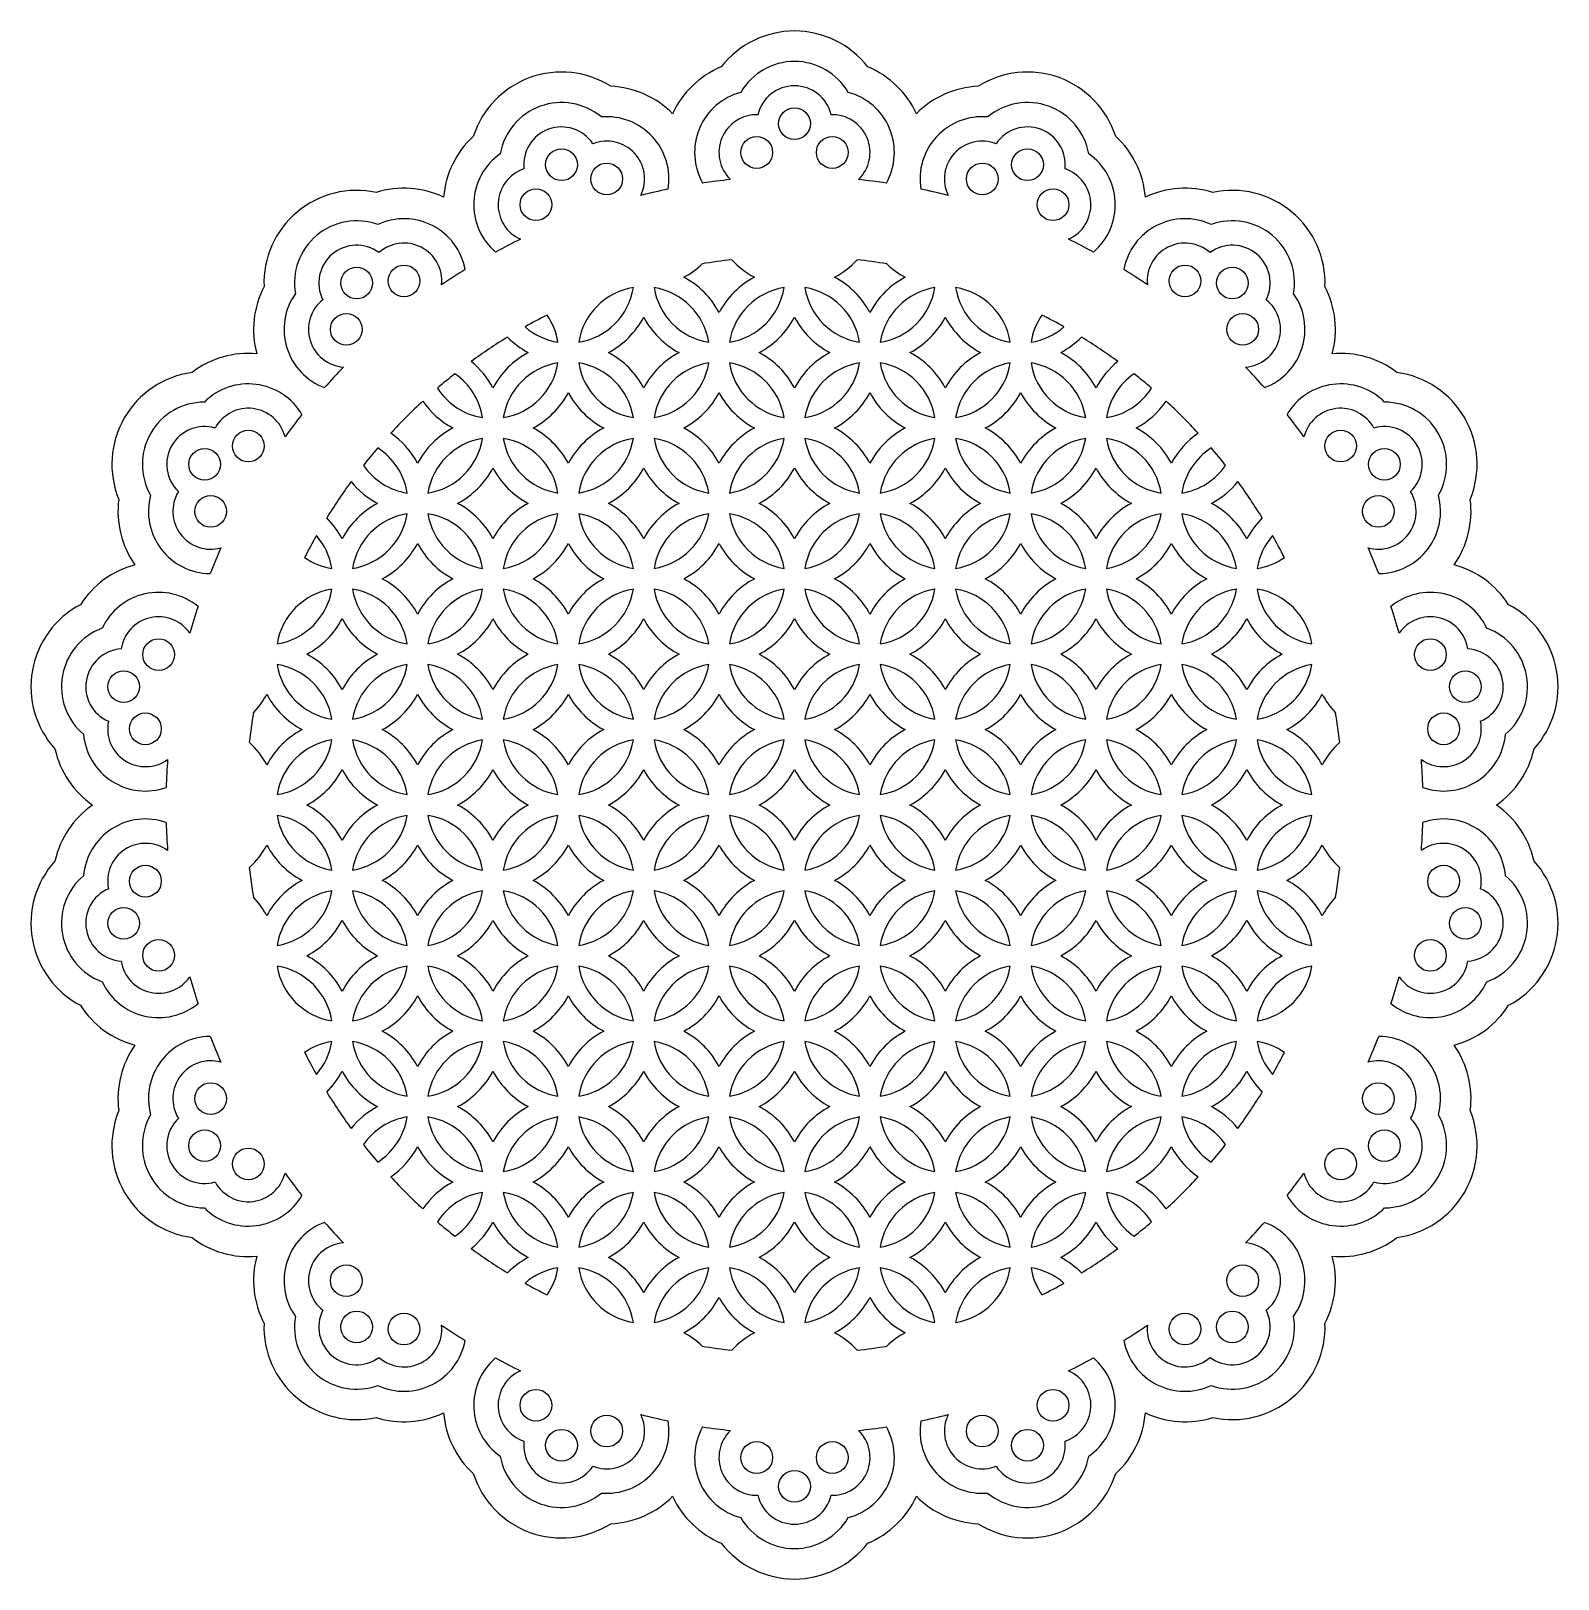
# Model space of a CAD drawing. Extents: x -982 to -411, y -383 to -136.
# Drawn here: x -686.6 to -561.3, y -264.8 to -137.8 of the extents above; entities that cross this region are included whole.
import ezdxf

# ---------------------------------------------------------------- set-up
doc = ezdxf.new("R2010")
doc.units = 0
doc.layers.get('0').update_dxf_attribs({"linetype": 'CONTINUOUS'})

msp = doc.modelspace()

# ---------------------------------------------------------------- linework, layer by layer
for centre in [(-623.957525, -145.448116), (-627.049267, -147.810746), (-620.865783, -147.810746), (-643.062292, -148.816802), (-604.852758, -148.816802), (-639.348938, -149.97951), (-608.566112, -149.97951), (-645.159512, -152.094386), (-602.755538, -152.094386), (-659.862742, -158.516546), (-655.975661, -158.339093), (-591.939389, -158.339093), (-588.052308, -158.516546), (-660.712484, -162.313759), (-587.202566, -162.313759), (-668.740525, -171.881205), (-579.174526, -171.881205), (-672.332493, -173.377417), (-575.582557, -173.377417), (-671.832266, -177.236259), (-576.082784, -177.236259), (-676.103897, -188.972469), (-571.811153, -188.972469), (-678.967509, -191.606973), (-568.947541, -191.606973), (-677.177648, -195.062011), (-570.737402, -195.062011), (-677.177648, -207.551425), (-570.737402, -207.551425), (-678.967509, -211.006462), (-568.947541, -211.006462), (-676.103897, -213.640967), (-571.811153, -213.640967), (-671.832266, -225.377177), (-576.082784, -225.377177), (-672.332493, -229.236019), (-575.582557, -229.236019), (-668.740525, -230.732231), (-579.174526, -230.732231), (-660.712484, -240.299676), (-587.202566, -240.299676), (-659.862742, -244.096889), (-655.975661, -244.274343), (-591.939389, -244.274343), (-588.052308, -244.096889), (-645.159512, -250.51905), (-602.755538, -250.51905), (-643.062292, -253.796634), (-639.348938, -252.633926), (-608.566112, -252.633926), (-604.852758, -253.796634), (-627.049267, -254.802689), (-620.865783, -254.802689), (-623.957525, -257.165319)]:
    msp.add_circle(centre, 1.3)
for centre, radius, start, end in [((-623.957525, -145.448116), 7.6, 37.78129, 142.21871), ((-627.049267, -147.810746), 7.6, 112.553565, 155.252512), ((-623.957525, -145.448116), 5.1, 30.188272, 149.811728), ((-620.865783, -147.810746), 7.6, 24.747488, 67.446435), ((-643.062292, -148.816802), 7.6, 57.78129, 162.21871), ((-604.852758, -148.816802), 7.6, 17.78129, 122.21871), ((-639.348938, -149.97951), 7.6, 44.747488, 87.446435), ((-627.049267, -147.810746), 5.1, 104.960547, 209.463822), ((-623.957525, -145.448116), 3.1, 13.740475, 166.259525), ((-620.865783, -147.810746), 5.1, 330.536178, 75.039453), ((-608.566112, -149.97951), 7.6, 92.553565, 135.252512), ((-643.062292, -148.816802), 5.1, 50.188272, 169.811728), ((-604.852758, -148.816802), 5.1, 10.188272, 129.811728), ((-643.062292, -148.816802), 3.1, 33.740475, 186.259525), ((-639.348938, -149.97951), 5.1, 350.536178, 95.039453), ((-627.049267, -147.810746), 3.1, 88.51275, 225.828241), ((-620.865783, -147.810746), 3.1, 314.171759, 91.48725), ((-608.566112, -149.97951), 5.1, 84.960547, 189.463822), ((-604.852758, -148.816802), 3.1, 353.740475, 146.259525), ((-645.159512, -152.094386), 7.6, 132.553565, 175.252512), ((-639.348938, -149.97951), 3.1, 334.171759, 111.48725), ((-608.566112, -149.97951), 3.1, 68.51275, 205.828241), ((-602.755538, -152.094386), 7.6, 4.747488, 47.446435), ((-645.159512, -152.094386), 5.1, 124.960547, 229.463822), ((-602.755538, -152.094386), 5.1, 310.536178, 55.039453), ((-645.159512, -152.094386), 3.1, 108.51275, 245.828241), ((-602.755538, -152.094386), 3.1, 294.171759, 71.48725), ((-659.862742, -158.516546), 7.6, 77.78129, 182.21871), ((-655.975661, -158.339093), 7.6, 64.747488, 107.446435), ((-623.957525, -201.306718), 51.540757, 101.596729, 104.151571), ((-623.957525, -201.306718), 51.540757, 95.848429, 98.403271), ((-623.957525, -201.306718), 51.540757, 81.596729, 84.151571), ((-623.957525, -201.306718), 51.540757, 75.848429, 78.403271), ((-591.939389, -158.339093), 7.6, 72.553565, 115.252512), ((-588.052308, -158.516546), 7.6, 357.78129, 102.21871), ((-659.862742, -158.516546), 5.1, 70.188272, 189.811728), ((-655.975661, -158.339093), 5.1, 10.536178, 115.039453), ((-591.939389, -158.339093), 5.1, 64.960547, 169.463822), ((-588.052308, -158.516546), 5.1, 350.188272, 109.811728), ((-659.862742, -158.516546), 3.1, 53.740475, 206.259525), ((-655.975661, -158.339093), 3.1, 354.171759, 131.48725), ((-623.957525, -201.306718), 51.540757, 115.848429, 118.403271), ((-623.957525, -201.306718), 51.540757, 61.596729, 64.151571), ((-591.939389, -158.339093), 3.1, 48.51275, 185.828241), ((-588.052308, -158.516546), 3.1, 333.740475, 126.259525), ((-636.320973, -151.852926), 7, 297.980975, 313.308284), ((-623.957525, -201.306718), 45, 96.562595, 99.674116), ((-623.957525, -151.852926), 7, 222.717073, 242.019025), ((-623.957525, -151.852926), 7, 297.980975, 317.282927), ((-623.957525, -201.306718), 45, 80.325884, 83.437405), ((-611.594077, -151.852926), 7, 226.691716, 242.019025), ((-623.957525, -201.306718), 51.540757, 121.596729, 124.151571), ((-636.320973, -164.216374), 7, 27.980975, 62.019025), ((-623.957525, -164.216374), 7, 117.980975, 152.019025), ((-623.957525, -164.216374), 7, 27.980975, 62.019025), ((-611.594077, -164.216374), 7, 117.980975, 152.019025), ((-623.957525, -201.306718), 51.540757, 55.848429, 58.403271), ((-660.712484, -162.313759), 7.6, 152.553565, 195.252512), ((-660.712484, -162.313759), 5.1, 144.960547, 249.463822), ((-660.712484, -162.313759), 3.1, 128.51275, 265.828241), ((-636.320973, -164.216374), 5.4, 99.044199, 170.955801), ((-642.502697, -158.03465), 5.4, 279.044199, 350.955801), ((-630.139249, -158.03465), 5.4, 189.044199, 260.955801), ((-636.320973, -164.216374), 5.4, 9.044199, 80.955801), ((-630.139249, -158.03465), 5.4, 279.044199, 350.955801), ((-623.957525, -164.216374), 5.4, 99.044199, 170.955801), ((-623.957525, -164.216374), 5.4, 9.044199, 80.955801), ((-617.775801, -158.03465), 5.4, 189.044199, 260.955801), ((-611.594077, -164.216374), 5.4, 99.044199, 170.955801), ((-617.775801, -158.03465), 5.4, 279.044199, 350.955801), ((-605.412353, -158.03465), 5.4, 189.044199, 260.955801), ((-611.594077, -164.216374), 5.4, 9.044199, 80.955801), ((-587.202566, -162.313759), 3.1, 274.171759, 51.48725), ((-587.202566, -162.313759), 5.1, 290.536178, 35.039453), ((-587.202566, -162.313759), 7.6, 344.747488, 27.446435), ((-623.957525, -201.306718), 45, 116.799103, 119.405672), ((-648.684421, -164.216374), 5.4, 9.044199, 34.728735), ((-599.230629, -164.216374), 5.4, 145.271265, 170.955801), ((-623.957525, -201.306718), 45, 60.594328, 63.200897), ((-642.502697, -158.03465), 5.4, 228.906314, 260.955801), ((-642.502697, -158.03465), 7, 297.980975, 332.019025), ((-630.139249, -158.03465), 7, 207.980975, 242.019025), ((-630.139249, -158.03465), 7, 297.980975, 332.019025), ((-617.775801, -158.03465), 7, 207.980975, 242.019025), ((-617.775801, -158.03465), 7, 297.980975, 332.019025), ((-605.412353, -158.03465), 7, 207.980975, 242.019025), ((-605.412353, -158.03465), 5.4, 279.044199, 311.093686), ((-623.957525, -201.306718), 45, 121.526588, 126.102514), ((-642.502697, -158.03465), 7, 224.589702, 242.019025), ((-605.412353, -158.03465), 7, 297.980975, 315.410298), ((-623.957525, -201.306718), 45, 53.897486, 58.473412), ((-668.740525, -171.881205), 7.6, 84.747488, 127.446435), ((-654.866145, -170.398098), 7, 27.980975, 51.126848), ((-642.502697, -170.398098), 7, 117.980975, 152.019025), ((-642.502697, -170.398098), 7, 27.980975, 62.019025), ((-630.139249, -170.398098), 7, 117.980975, 152.019025), ((-630.139249, -170.398098), 7, 27.980975, 62.019025), ((-617.775801, -170.398098), 7, 117.980975, 152.019025), ((-617.775801, -170.398098), 7, 27.980975, 62.019025), ((-605.412353, -170.398098), 7, 117.980975, 152.019025), ((-605.412353, -170.398098), 7, 27.980975, 62.019025), ((-593.048905, -170.398098), 7, 128.873152, 152.019025), ((-579.174526, -171.881205), 7.6, 52.553565, 95.252512), ((-672.332493, -173.377417), 7.6, 97.78129, 202.21871), ((-623.957525, -201.306718), 51.540757, 135.848429, 138.403271), ((-623.957525, -201.306718), 45, 128.221484, 130.581032), ((-654.866145, -170.398098), 5.4, 9.044199, 55.391906), ((-642.502697, -170.398098), 5.4, 99.044199, 170.955801), ((-648.684421, -164.216374), 5.4, 279.044199, 350.955801), ((-642.502697, -170.398098), 5.4, 9.044199, 80.955801), ((-636.320973, -164.216374), 5.4, 189.044199, 260.955801), ((-630.139249, -170.398098), 5.4, 99.044199, 170.955801), ((-636.320973, -164.216374), 5.4, 279.044199, 350.955801), ((-623.957525, -164.216374), 5.4, 189.044199, 260.955801), ((-630.139249, -170.398098), 5.4, 9.044199, 80.955801), ((-617.775801, -170.398098), 5.4, 99.044199, 170.955801), ((-623.957525, -164.216374), 5.4, 279.044199, 350.955801), ((-611.594077, -164.216374), 5.4, 189.044199, 260.955801), ((-617.775801, -170.398098), 5.4, 9.044199, 80.955801), ((-605.412353, -170.398098), 5.4, 99.044199, 170.955801), ((-611.594077, -164.216374), 5.4, 279.044199, 350.955801), ((-605.412353, -170.398098), 5.4, 9.044199, 80.955801), ((-599.230629, -164.216374), 5.4, 189.044199, 260.955801), ((-593.048905, -170.398098), 5.4, 124.608094, 170.955801), ((-623.957525, -201.306718), 45, 49.418968, 51.778516), ((-623.957525, -201.306718), 51.540757, 41.596729, 44.151571), ((-575.582557, -173.377417), 7.6, 337.78129, 82.21871), ((-668.740525, -171.881205), 5.1, 30.536178, 135.039453), ((-648.684421, -164.216374), 5.4, 212.6514, 260.955801), ((-648.684421, -164.216374), 7, 297.980975, 332.019025), ((-636.320973, -164.216374), 7, 207.980975, 242.019025), ((-636.320973, -164.216374), 7, 297.980975, 332.019025), ((-623.957525, -164.216374), 7, 207.980975, 242.019025), ((-623.957525, -164.216374), 7, 297.980975, 332.019025), ((-611.594077, -164.216374), 7, 207.980975, 242.019025), ((-611.594077, -164.216374), 7, 297.980975, 332.019025), ((-599.230629, -164.216374), 7, 207.980975, 242.019025), ((-599.230629, -164.216374), 5.4, 279.044199, 327.3486), ((-579.174526, -171.881205), 5.1, 44.960547, 149.463822), ((-672.332493, -173.377417), 5.1, 90.188272, 209.811728), ((-668.740525, -171.881205), 3.1, 14.171759, 151.48725), ((-623.957525, -201.306718), 45, 132.637655, 137.362345), ((-648.684421, -164.216374), 7, 214.71039, 242.019025), ((-599.230629, -164.216374), 7, 297.980975, 325.28961), ((-623.957525, -201.306718), 45, 42.637655, 47.362345), ((-579.174526, -171.881205), 3.1, 28.51275, 165.828241), ((-575.582557, -173.377417), 5.1, 330.188272, 89.811728), ((-623.957525, -201.306718), 51.540757, 141.596729, 144.151571), ((-623.957525, -201.306718), 51.540757, 35.848429, 38.403271), ((-672.332493, -173.377417), 3.1, 73.740475, 226.259525), ((-661.047869, -176.579822), 7, 27.980975, 55.28961), ((-648.684421, -176.579822), 7, 117.980975, 152.019025), ((-654.866145, -170.398098), 5.4, 279.044199, 350.955801), ((-648.684421, -176.579822), 5.4, 99.044199, 170.955801), ((-642.502697, -170.398098), 5.4, 189.044199, 260.955801), ((-648.684421, -176.579822), 5.4, 9.044199, 80.955801), ((-648.684421, -176.579822), 7, 27.980975, 62.019025), ((-636.320973, -176.579822), 7, 117.980975, 152.019025), ((-642.502697, -170.398098), 5.4, 279.044199, 350.955801), ((-636.320973, -176.579822), 5.4, 99.044199, 170.955801), ((-636.320973, -176.579822), 5.4, 9.044199, 80.955801), ((-630.139249, -170.398098), 5.4, 189.044199, 260.955801), ((-636.320973, -176.579822), 7, 27.980975, 62.019025), ((-623.957525, -176.579822), 7, 117.980975, 152.019025), ((-623.957525, -176.579822), 5.4, 99.044199, 170.955801), ((-630.139249, -170.398098), 5.4, 279.044199, 350.955801), ((-623.957525, -176.579822), 5.4, 9.044199, 80.955801), ((-617.775801, -170.398098), 5.4, 189.044199, 260.955801), ((-623.957525, -176.579822), 7, 27.980975, 62.019025), ((-611.594077, -176.579822), 7, 117.980975, 152.019025), ((-611.594077, -176.579822), 5.4, 99.044199, 170.955801), ((-617.775801, -170.398098), 5.4, 279.044199, 350.955801), ((-605.412353, -170.398098), 5.4, 189.044199, 260.955801), ((-611.594077, -176.579822), 5.4, 9.044199, 80.955801), ((-611.594077, -176.579822), 7, 27.980975, 62.019025), ((-599.230629, -176.579822), 7, 117.980975, 152.019025), ((-605.412353, -170.398098), 5.4, 279.044199, 350.955801), ((-599.230629, -176.579822), 5.4, 99.044199, 170.955801), ((-593.048905, -170.398098), 5.4, 189.044199, 260.955801), ((-599.230629, -176.579822), 5.4, 9.044199, 80.955801), ((-599.230629, -176.579822), 7, 27.980975, 62.019025), ((-586.867181, -176.579822), 7, 124.71039, 152.019025), ((-575.582557, -173.377417), 3.1, 313.740475, 106.259525), ((-623.957525, -201.306718), 45, 139.418968, 141.778516), ((-661.047869, -176.579822), 5.4, 9.044199, 57.3486), ((-586.867181, -176.579822), 5.4, 122.6514, 170.955801), ((-623.957525, -201.306718), 45, 38.221484, 40.581032), ((-654.866145, -170.398098), 5.4, 214.608094, 260.955801), ((-654.866145, -170.398098), 7, 297.980975, 332.019025), ((-642.502697, -170.398098), 7, 207.980975, 242.019025), ((-642.502697, -170.398098), 7, 297.980975, 332.019025), ((-630.139249, -170.398098), 7, 207.980975, 242.019025), ((-630.139249, -170.398098), 7, 297.980975, 332.019025), ((-617.775801, -170.398098), 7, 207.980975, 242.019025), ((-617.775801, -170.398098), 7, 297.980975, 332.019025), ((-605.412353, -170.398098), 7, 207.980975, 242.019025), ((-605.412353, -170.398098), 7, 297.980975, 332.019025), ((-593.048905, -170.398098), 7, 207.980975, 242.019025), ((-593.048905, -170.398098), 5.4, 279.044199, 325.391906), ((-623.957525, -201.306718), 45, 143.897486, 148.473412), ((-654.866145, -170.398098), 7, 218.873152, 242.019025), ((-593.048905, -170.398098), 7, 297.980975, 321.126848), ((-623.957525, -201.306718), 45, 31.526588, 36.102514), ((-671.832266, -177.236259), 7.6, 172.553565, 215.252512), ((-671.832266, -177.236259), 5.1, 164.960547, 269.463822), ((-671.832266, -177.236259), 3.1, 148.51275, 285.828241), ((-576.082784, -177.236259), 3.1, 254.171759, 31.48725), ((-576.082784, -177.236259), 5.1, 270.536178, 15.039453), ((-576.082784, -177.236259), 7.6, 324.747488, 7.446435), ((-654.866145, -182.761546), 7, 117.980975, 152.019025), ((-654.866145, -182.761546), 5.4, 99.044199, 170.955801), ((-661.047869, -176.579822), 5.4, 279.044199, 350.955801), ((-648.684421, -176.579822), 5.4, 189.044199, 260.955801), ((-654.866145, -182.761546), 5.4, 9.044199, 80.955801), ((-654.866145, -182.761546), 7, 27.980975, 62.019025), ((-642.502697, -182.761546), 7, 117.980975, 152.019025), ((-642.502697, -182.761546), 5.4, 99.044199, 170.955801), ((-648.684421, -176.579822), 5.4, 279.044199, 350.955801), ((-636.320973, -176.579822), 5.4, 189.044199, 260.955801), ((-642.502697, -182.761546), 5.4, 9.044199, 80.955801), ((-642.502697, -182.761546), 7, 27.980975, 62.019025), ((-630.139249, -182.761546), 7, 117.980975, 152.019025), ((-636.320973, -176.579822), 5.4, 279.044199, 350.955801), ((-630.139249, -182.761546), 5.4, 99.044199, 170.955801), ((-630.139249, -182.761546), 5.4, 9.044199, 80.955801), ((-623.957525, -176.579822), 5.4, 189.044199, 260.955801), ((-630.139249, -182.761546), 7, 27.980975, 62.019025), ((-617.775801, -182.761546), 7, 117.980975, 152.019025), ((-623.957525, -176.579822), 5.4, 279.044199, 350.955801), ((-617.775801, -182.761546), 5.4, 99.044199, 170.955801), ((-611.594077, -176.579822), 5.4, 189.044199, 260.955801), ((-617.775801, -182.761546), 5.4, 9.044199, 80.955801), ((-617.775801, -182.761546), 7, 27.980975, 62.019025), ((-605.412353, -182.761546), 7, 117.980975, 152.019025), ((-611.594077, -176.579822), 5.4, 279.044199, 350.955801), ((-605.412353, -182.761546), 5.4, 99.044199, 170.955801), ((-605.412353, -182.761546), 5.4, 9.044199, 80.955801), ((-599.230629, -176.579822), 5.4, 189.044199, 260.955801), ((-605.412353, -182.761546), 7, 27.980975, 62.019025), ((-593.048905, -182.761546), 7, 117.980975, 152.019025), ((-599.230629, -176.579822), 5.4, 279.044199, 350.955801), ((-593.048905, -182.761546), 5.4, 99.044199, 170.955801), ((-586.867181, -176.579822), 5.4, 189.044199, 260.955801), ((-593.048905, -182.761546), 5.4, 9.044199, 80.955801), ((-593.048905, -182.761546), 7, 27.980975, 62.019025), ((-667.229593, -182.761546), 7, 27.980975, 45.410298), ((-580.685457, -182.761546), 7, 134.589702, 152.019025), ((-623.957525, -201.306718), 51.540757, 155.848429, 158.403271), ((-623.957525, -201.306718), 45, 150.594328, 153.200897), ((-667.229593, -182.761546), 5.4, 9.044199, 41.093686), ((-661.047869, -176.579822), 7, 297.980975, 332.019025), ((-648.684421, -176.579822), 7, 207.980975, 242.019025), ((-648.684421, -176.579822), 7, 297.980975, 332.019025), ((-636.320973, -176.579822), 7, 207.980975, 242.019025), ((-636.320973, -176.579822), 7, 297.980975, 332.019025), ((-623.957525, -176.579822), 7, 207.980975, 242.019025), ((-623.957525, -176.579822), 7, 297.980975, 332.019025), ((-611.594077, -176.579822), 7, 207.980975, 242.019025), ((-611.594077, -176.579822), 7, 297.980975, 332.019025), ((-599.230629, -176.579822), 7, 207.980975, 242.019025), ((-599.230629, -176.579822), 7, 297.980975, 332.019025), ((-586.867181, -176.579822), 7, 207.980975, 242.019025), ((-580.685457, -182.761546), 5.4, 138.906314, 170.955801), ((-623.957525, -201.306718), 45, 26.799103, 29.405672), ((-623.957525, -201.306718), 51.540757, 21.596729, 24.151571), ((-661.047869, -176.579822), 5.4, 235.271265, 260.955801), ((-586.867181, -176.579822), 5.4, 279.044199, 304.728735), ((-676.103897, -188.972469), 7.6, 104.747488, 147.446435), ((-571.811153, -188.972469), 7.6, 32.553565, 75.252512), ((-676.103897, -188.972469), 5.1, 50.536178, 155.039453), ((-661.047869, -188.94327), 5.4, 99.044199, 170.955801), ((-667.229593, -182.761546), 5.4, 279.044199, 350.955801), ((-654.866145, -182.761546), 5.4, 189.044199, 260.955801), ((-661.047869, -188.94327), 5.4, 9.044199, 80.955801), ((-661.047869, -188.94327), 7, 27.980975, 62.019025), ((-648.684421, -188.94327), 7, 117.980975, 152.019025), ((-648.684421, -188.94327), 5.4, 99.044199, 170.955801), ((-654.866145, -182.761546), 5.4, 279.044199, 350.955801), ((-642.502697, -182.761546), 5.4, 189.044199, 260.955801), ((-648.684421, -188.94327), 5.4, 9.044199, 80.955801), ((-648.684421, -188.94327), 7, 27.980975, 62.019025), ((-636.320973, -188.94327), 7, 117.980975, 152.019025), ((-636.320973, -188.94327), 5.4, 99.044199, 170.955801), ((-642.502697, -182.761546), 5.4, 279.044199, 350.955801), ((-636.320973, -188.94327), 5.4, 9.044199, 80.955801), ((-630.139249, -182.761546), 5.4, 189.044199, 260.955801), ((-636.320973, -188.94327), 7, 27.980975, 62.019025), ((-623.957525, -188.94327), 7, 117.980975, 152.019025), ((-623.957525, -188.94327), 5.4, 99.044199, 170.955801), ((-630.139249, -182.761546), 5.4, 279.044199, 350.955801), ((-623.957525, -188.94327), 5.4, 9.044199, 80.955801), ((-617.775801, -182.761546), 5.4, 189.044199, 260.955801), ((-623.957525, -188.94327), 7, 27.980975, 62.019025), ((-611.594077, -188.94327), 7, 117.980975, 152.019025), ((-611.594077, -188.94327), 5.4, 99.044199, 170.955801), ((-617.775801, -182.761546), 5.4, 279.044199, 350.955801), ((-611.594077, -188.94327), 5.4, 9.044199, 80.955801), ((-605.412353, -182.761546), 5.4, 189.044199, 260.955801), ((-611.594077, -188.94327), 7, 27.980975, 62.019025), ((-599.230629, -188.94327), 7, 117.980975, 152.019025), ((-605.412353, -182.761546), 5.4, 279.044199, 350.955801), ((-599.230629, -188.94327), 5.4, 99.044199, 170.955801), ((-593.048905, -182.761546), 5.4, 189.044199, 260.955801), ((-599.230629, -188.94327), 5.4, 9.044199, 80.955801), ((-599.230629, -188.94327), 7, 27.980975, 62.019025), ((-586.867181, -188.94327), 7, 117.980975, 152.019025), ((-593.048905, -182.761546), 5.4, 279.044199, 350.955801), ((-586.867181, -188.94327), 5.4, 99.044199, 170.955801), ((-586.867181, -188.94327), 5.4, 9.044199, 80.955801), ((-580.685457, -182.761546), 5.4, 189.044199, 260.955801), ((-571.811153, -188.972469), 5.1, 24.960547, 129.463822), ((-678.967509, -191.606973), 7.6, 117.78129, 222.21871), ((-623.957525, -201.306718), 51.540757, 161.596729, 164.151571), ((-623.957525, -201.306718), 51.540757, 15.848429, 18.403271), ((-568.947541, -191.606973), 7.6, 317.78129, 62.21871), ((-676.103897, -188.972469), 3.1, 34.171759, 171.48725), ((-667.229593, -182.761546), 7, 297.980975, 332.019025), ((-654.866145, -182.761546), 7, 207.980975, 242.019025), ((-654.866145, -182.761546), 7, 297.980975, 332.019025), ((-642.502697, -182.761546), 7, 207.980975, 242.019025), ((-642.502697, -182.761546), 7, 297.980975, 332.019025), ((-630.139249, -182.761546), 7, 207.980975, 242.019025), ((-630.139249, -182.761546), 7, 297.980975, 332.019025), ((-617.775801, -182.761546), 7, 207.980975, 242.019025), ((-617.775801, -182.761546), 7, 297.980975, 332.019025), ((-605.412353, -182.761546), 7, 207.980975, 242.019025), ((-605.412353, -182.761546), 7, 297.980975, 332.019025), ((-593.048905, -182.761546), 7, 207.980975, 242.019025), ((-593.048905, -182.761546), 7, 297.980975, 332.019025), ((-580.685457, -182.761546), 7, 207.980975, 242.019025), ((-571.811153, -188.972469), 3.1, 8.51275, 145.828241), ((-678.967509, -191.606973), 5.1, 110.188272, 229.811728), ((-568.947541, -191.606973), 5.1, 310.188272, 69.811728), ((-678.967509, -191.606973), 3.1, 93.740475, 246.259525), ((-667.229593, -195.124994), 7, 27.980975, 62.019025), ((-654.866145, -195.124994), 7, 117.980975, 152.019025), ((-654.866145, -195.124994), 7, 27.980975, 62.019025), ((-642.502697, -195.124994), 7, 117.980975, 152.019025), ((-642.502697, -195.124994), 7, 27.980975, 62.019025), ((-630.139249, -195.124994), 7, 117.980975, 152.019025), ((-630.139249, -195.124994), 7, 27.980975, 62.019025), ((-617.775801, -195.124994), 7, 117.980975, 152.019025), ((-617.775801, -195.124994), 7, 27.980975, 62.019025), ((-605.412353, -195.124994), 7, 117.980975, 152.019025), ((-605.412353, -195.124994), 7, 27.980975, 62.019025), ((-593.048905, -195.124994), 7, 117.980975, 152.019025), ((-593.048905, -195.124994), 7, 27.980975, 62.019025), ((-580.685457, -195.124994), 7, 117.980975, 152.019025), ((-568.947541, -191.606973), 3.1, 293.740475, 86.259525), ((-667.229593, -195.124994), 5.4, 9.044199, 80.955801), ((-661.047869, -188.94327), 5.4, 189.044199, 260.955801), ((-661.047869, -188.94327), 5.4, 279.044199, 350.955801), ((-654.866145, -195.124994), 5.4, 99.044199, 170.955801), ((-654.866145, -195.124994), 5.4, 9.044199, 80.955801), ((-648.684421, -188.94327), 5.4, 189.044199, 260.955801), ((-642.502697, -195.124994), 5.4, 99.044199, 170.955801), ((-648.684421, -188.94327), 5.4, 279.044199, 350.955801), ((-642.502697, -195.124994), 5.4, 9.044199, 80.955801), ((-636.320973, -188.94327), 5.4, 189.044199, 260.955801), ((-636.320973, -188.94327), 5.4, 279.044199, 350.955801), ((-630.139249, -195.124994), 5.4, 99.044199, 170.955801), ((-630.139249, -195.124994), 5.4, 9.044199, 80.955801), ((-623.957525, -188.94327), 5.4, 189.044199, 260.955801), ((-623.957525, -188.94327), 5.4, 279.044199, 350.955801), ((-617.775801, -195.124994), 5.4, 99.044199, 170.955801), ((-617.775801, -195.124994), 5.4, 9.044199, 80.955801), ((-611.594077, -188.94327), 5.4, 189.044199, 260.955801), ((-611.594077, -188.94327), 5.4, 279.044199, 350.955801), ((-605.412353, -195.124994), 5.4, 99.044199, 170.955801), ((-605.412353, -195.124994), 5.4, 9.044199, 80.955801), ((-599.230629, -188.94327), 5.4, 189.044199, 260.955801), ((-593.048905, -195.124994), 5.4, 99.044199, 170.955801), ((-599.230629, -188.94327), 5.4, 279.044199, 350.955801), ((-593.048905, -195.124994), 5.4, 9.044199, 80.955801), ((-586.867181, -188.94327), 5.4, 189.044199, 260.955801), ((-580.685457, -195.124994), 5.4, 99.044199, 170.955801), ((-586.867181, -188.94327), 5.4, 279.044199, 350.955801), ((-673.411317, -188.94327), 7, 316.691716, 332.019025), ((-661.047869, -188.94327), 7, 207.980975, 242.019025), ((-661.047869, -188.94327), 7, 297.980975, 332.019025), ((-648.684421, -188.94327), 7, 207.980975, 242.019025), ((-648.684421, -188.94327), 7, 297.980975, 332.019025), ((-636.320973, -188.94327), 7, 207.980975, 242.019025), ((-636.320973, -188.94327), 7, 297.980975, 332.019025), ((-623.957525, -188.94327), 7, 207.980975, 242.019025), ((-623.957525, -188.94327), 7, 297.980975, 332.019025), ((-611.594077, -188.94327), 7, 207.980975, 242.019025), ((-611.594077, -188.94327), 7, 297.980975, 332.019025), ((-599.230629, -188.94327), 7, 207.980975, 242.019025), ((-599.230629, -188.94327), 7, 297.980975, 332.019025), ((-586.867181, -188.94327), 7, 207.980975, 242.019025), ((-586.867181, -188.94327), 7, 297.980975, 332.019025), ((-574.503733, -188.94327), 7, 207.980975, 223.308284), ((-623.957525, -201.306718), 45, 170.325884, 173.437405), ((-623.957525, -201.306718), 45, 6.562595, 9.674116), ((-677.177648, -195.062011), 3.1, 168.51275, 305.828241), ((-661.047869, -201.306718), 7, 117.980975, 152.019025), ((-661.047869, -201.306718), 7, 27.980975, 62.019025), ((-648.684421, -201.306718), 7, 117.980975, 152.019025), ((-648.684421, -201.306718), 7, 27.980975, 62.019025), ((-636.320973, -201.306718), 7, 117.980975, 152.019025), ((-636.320973, -201.306718), 7, 27.980975, 62.019025), ((-623.957525, -201.306718), 7, 117.980975, 152.019025), ((-623.957525, -201.306718), 7, 27.980975, 62.019025), ((-611.594077, -201.306718), 7, 117.980975, 152.019025), ((-611.594077, -201.306718), 7, 27.980975, 62.019025), ((-599.230629, -201.306718), 7, 117.980975, 152.019025), ((-599.230629, -201.306718), 7, 27.980975, 62.019025), ((-586.867181, -201.306718), 7, 117.980975, 152.019025), ((-586.867181, -201.306718), 7, 27.980975, 62.019025), ((-570.737402, -195.062011), 3.1, 234.171759, 11.48725), ((-677.177648, -195.062011), 7.6, 192.553565, 235.252512), ((-677.177648, -195.062011), 5.1, 184.960547, 289.463822), ((-673.411317, -201.306718), 7, 27.980975, 47.282927), ((-661.047869, -201.306718), 5.4, 99.044199, 170.955801), ((-667.229593, -195.124994), 5.4, 279.044199, 350.955801), ((-661.047869, -201.306718), 5.4, 9.044199, 80.955801), ((-654.866145, -195.124994), 5.4, 189.044199, 260.955801), ((-648.684421, -201.306718), 5.4, 99.044199, 170.955801), ((-654.866145, -195.124994), 5.4, 279.044199, 350.955801), ((-648.684421, -201.306718), 5.4, 9.044199, 80.955801), ((-642.502697, -195.124994), 5.4, 189.044199, 260.955801), ((-636.320973, -201.306718), 5.4, 99.044199, 170.955801), ((-642.502697, -195.124994), 5.4, 279.044199, 350.955801), ((-636.320973, -201.306718), 5.4, 9.044199, 80.955801), ((-630.139249, -195.124994), 5.4, 189.044199, 260.955801), ((-623.957525, -201.306718), 5.4, 99.044199, 170.955801), ((-630.139249, -195.124994), 5.4, 279.044199, 350.955801), ((-623.957525, -201.306718), 5.4, 9.044199, 80.955801), ((-617.775801, -195.124994), 5.4, 189.044199, 260.955801), ((-611.594077, -201.306718), 5.4, 99.044199, 170.955801), ((-617.775801, -195.124994), 5.4, 279.044199, 350.955801), ((-611.594077, -201.306718), 5.4, 9.044199, 80.955801), ((-605.412353, -195.124994), 5.4, 189.044199, 260.955801), ((-605.412353, -195.124994), 5.4, 279.044199, 350.955801), ((-599.230629, -201.306718), 5.4, 99.044199, 170.955801), ((-599.230629, -201.306718), 5.4, 9.044199, 80.955801), ((-593.048905, -195.124994), 5.4, 189.044199, 260.955801), ((-586.867181, -201.306718), 5.4, 99.044199, 170.955801), ((-593.048905, -195.124994), 5.4, 279.044199, 350.955801), ((-586.867181, -201.306718), 5.4, 9.044199, 80.955801), ((-580.685457, -195.124994), 5.4, 189.044199, 260.955801), ((-574.503733, -201.306718), 7, 132.717073, 152.019025), ((-570.737402, -195.062011), 5.1, 250.536178, 355.039453), ((-570.737402, -195.062011), 7.6, 304.747488, 347.446435), ((-623.957525, -201.306718), 51.540757, 175.848429, 178.403271), ((-623.957525, -201.306718), 51.540757, 1.596729, 4.151571), ((-667.229593, -195.124994), 7, 297.980975, 332.019025), ((-654.866145, -195.124994), 7, 207.980975, 242.019025), ((-654.866145, -195.124994), 7, 297.980975, 332.019025), ((-642.502697, -195.124994), 7, 207.980975, 242.019025), ((-642.502697, -195.124994), 7, 297.980975, 332.019025), ((-630.139249, -195.124994), 7, 207.980975, 242.019025), ((-630.139249, -195.124994), 7, 297.980975, 332.019025), ((-617.775801, -195.124994), 7, 207.980975, 242.019025), ((-617.775801, -195.124994), 7, 297.980975, 332.019025), ((-605.412353, -195.124994), 7, 207.980975, 242.019025), ((-605.412353, -195.124994), 7, 297.980975, 332.019025), ((-593.048905, -195.124994), 7, 207.980975, 242.019025), ((-593.048905, -195.124994), 7, 297.980975, 332.019025), ((-580.685457, -195.124994), 7, 207.980975, 242.019025), ((-677.177648, -207.551425), 7.6, 124.747488, 167.446435), ((-667.229593, -207.488442), 7, 27.980975, 62.019025), ((-654.866145, -207.488442), 7, 117.980975, 152.019025), ((-654.866145, -207.488442), 7, 27.980975, 62.019025), ((-642.502697, -207.488442), 7, 117.980975, 152.019025), ((-642.502697, -207.488442), 7, 27.980975, 62.019025), ((-630.139249, -207.488442), 7, 117.980975, 152.019025), ((-630.139249, -207.488442), 7, 27.980975, 62.019025), ((-617.775801, -207.488442), 7, 117.980975, 152.019025), ((-617.775801, -207.488442), 7, 27.980975, 62.019025), ((-605.412353, -207.488442), 7, 117.980975, 152.019025), ((-605.412353, -207.488442), 7, 27.980975, 62.019025), ((-593.048905, -207.488442), 7, 117.980975, 152.019025), ((-593.048905, -207.488442), 7, 27.980975, 62.019025), ((-580.685457, -207.488442), 7, 117.980975, 152.019025), ((-570.737402, -207.551425), 7.6, 12.553565, 55.252512), ((-677.177648, -207.551425), 5.1, 70.536178, 175.039453), ((-623.957525, -201.306718), 51.540757, 181.596729, 184.151571), ((-661.047869, -201.306718), 5.4, 189.044199, 260.955801), ((-667.229593, -207.488442), 5.4, 9.044199, 80.955801), ((-661.047869, -201.306718), 5.4, 279.044199, 350.955801), ((-654.866145, -207.488442), 5.4, 99.044199, 170.955801), ((-648.684421, -201.306718), 5.4, 189.044199, 260.955801), ((-654.866145, -207.488442), 5.4, 9.044199, 80.955801), ((-642.502697, -207.488442), 5.4, 99.044199, 170.955801), ((-648.684421, -201.306718), 5.4, 279.044199, 350.955801), ((-642.502697, -207.488442), 5.4, 9.044199, 80.955801), ((-636.320973, -201.306718), 5.4, 189.044199, 260.955801), ((-630.139249, -207.488442), 5.4, 99.044199, 170.955801), ((-636.320973, -201.306718), 5.4, 279.044199, 350.955801), ((-630.139249, -207.488442), 5.4, 9.044199, 80.955801), ((-623.957525, -201.306718), 5.4, 189.044199, 260.955801), ((-623.957525, -201.306718), 5.4, 279.044199, 350.955801), ((-617.775801, -207.488442), 5.4, 99.044199, 170.955801), ((-617.775801, -207.488442), 5.4, 9.044199, 80.955801), ((-611.594077, -201.306718), 5.4, 189.044199, 260.955801), ((-605.412353, -207.488442), 5.4, 99.044199, 170.955801), ((-611.594077, -201.306718), 5.4, 279.044199, 350.955801), ((-605.412353, -207.488442), 5.4, 9.044199, 80.955801), ((-599.230629, -201.306718), 5.4, 189.044199, 260.955801), ((-599.230629, -201.306718), 5.4, 279.044199, 350.955801), ((-593.048905, -207.488442), 5.4, 99.044199, 170.955801), ((-593.048905, -207.488442), 5.4, 9.044199, 80.955801), ((-586.867181, -201.306718), 5.4, 189.044199, 260.955801), ((-586.867181, -201.306718), 5.4, 279.044199, 350.955801), ((-580.685457, -207.488442), 5.4, 99.044199, 170.955801), ((-623.957525, -201.306718), 51.540757, 355.848429, 358.403271), ((-570.737402, -207.551425), 5.1, 4.960547, 109.463822), ((-677.177648, -207.551425), 3.1, 54.171759, 191.48725), ((-673.411317, -201.306718), 7, 312.717073, 332.019025), ((-661.047869, -201.306718), 7, 207.980975, 242.019025), ((-661.047869, -201.306718), 7, 297.980975, 332.019025), ((-648.684421, -201.306718), 7, 207.980975, 242.019025), ((-648.684421, -201.306718), 7, 297.980975, 332.019025), ((-636.320973, -201.306718), 7, 207.980975, 242.019025), ((-636.320973, -201.306718), 7, 297.980975, 332.019025), ((-623.957525, -201.306718), 7, 207.980975, 242.019025), ((-623.957525, -201.306718), 7, 297.980975, 332.019025), ((-611.594077, -201.306718), 7, 207.980975, 242.019025), ((-611.594077, -201.306718), 7, 297.980975, 332.019025), ((-599.230629, -201.306718), 7, 207.980975, 242.019025), ((-599.230629, -201.306718), 7, 297.980975, 332.019025), ((-586.867181, -201.306718), 7, 207.980975, 242.019025), ((-586.867181, -201.306718), 7, 297.980975, 332.019025), ((-574.503733, -201.306718), 7, 207.980975, 227.282927), ((-570.737402, -207.551425), 3.1, 348.51275, 125.828241), ((-678.967509, -211.006462), 7.6, 137.78129, 242.21871), ((-623.957525, -201.306718), 45, 186.562595, 189.674116), ((-623.957525, -201.306718), 45, 350.325884, 353.437405), ((-568.947541, -211.006462), 7.6, 297.78129, 42.21871), ((-678.967509, -211.006462), 5.1, 130.188272, 249.811728), ((-661.047869, -213.670166), 7, 117.980975, 152.019025), ((-661.047869, -213.670166), 7, 27.980975, 62.019025), ((-648.684421, -213.670166), 7, 117.980975, 152.019025), ((-648.684421, -213.670166), 7, 27.980975, 62.019025), ((-636.320973, -213.670166), 7, 117.980975, 152.019025), ((-636.320973, -213.670166), 7, 27.980975, 62.019025), ((-623.957525, -213.670166), 7, 117.980975, 152.019025), ((-623.957525, -213.670166), 7, 27.980975, 62.019025), ((-611.594077, -213.670166), 7, 117.980975, 152.019025), ((-611.594077, -213.670166), 7, 27.980975, 62.019025), ((-599.230629, -213.670166), 7, 117.980975, 152.019025), ((-599.230629, -213.670166), 7, 27.980975, 62.019025), ((-586.867181, -213.670166), 7, 117.980975, 152.019025), ((-586.867181, -213.670166), 7, 27.980975, 62.019025), ((-568.947541, -211.006462), 5.1, 290.188272, 49.811728), ((-678.967509, -211.006462), 3.1, 113.740475, 266.259525), ((-673.411317, -213.670166), 7, 27.980975, 43.308284), ((-667.229593, -207.488442), 5.4, 279.044199, 350.955801), ((-661.047869, -213.670166), 5.4, 99.044199, 170.955801), ((-654.866145, -207.488442), 5.4, 189.044199, 260.955801), ((-661.047869, -213.670166), 5.4, 9.044199, 80.955801), ((-648.684421, -213.670166), 5.4, 99.044199, 170.955801), ((-654.866145, -207.488442), 5.4, 279.044199, 350.955801), ((-642.502697, -207.488442), 5.4, 189.044199, 260.955801), ((-648.684421, -213.670166), 5.4, 9.044199, 80.955801), ((-642.502697, -207.488442), 5.4, 279.044199, 350.955801), ((-636.320973, -213.670166), 5.4, 99.044199, 170.955801), ((-630.139249, -207.488442), 5.4, 189.044199, 260.955801), ((-636.320973, -213.670166), 5.4, 9.044199, 80.955801), ((-630.139249, -207.488442), 5.4, 279.044199, 350.955801), ((-623.957525, -213.670166), 5.4, 99.044199, 170.955801), ((-617.775801, -207.488442), 5.4, 189.044199, 260.955801), ((-623.957525, -213.670166), 5.4, 9.044199, 80.955801), ((-617.775801, -207.488442), 5.4, 279.044199, 350.955801), ((-611.594077, -213.670166), 5.4, 99.044199, 170.955801), ((-605.412353, -207.488442), 5.4, 189.044199, 260.955801), ((-611.594077, -213.670166), 5.4, 9.044199, 80.955801), ((-605.412353, -207.488442), 5.4, 279.044199, 350.955801), ((-599.230629, -213.670166), 5.4, 99.044199, 170.955801), ((-593.048905, -207.488442), 5.4, 189.044199, 260.955801), ((-599.230629, -213.670166), 5.4, 9.044199, 80.955801), ((-593.048905, -207.488442), 5.4, 279.044199, 350.955801), ((-586.867181, -213.670166), 5.4, 99.044199, 170.955801), ((-580.685457, -207.488442), 5.4, 189.044199, 260.955801), ((-586.867181, -213.670166), 5.4, 9.044199, 80.955801), ((-574.503733, -213.670166), 7, 136.691716, 152.019025), ((-568.947541, -211.006462), 3.1, 273.740475, 66.259525), ((-667.229593, -207.488442), 7, 297.980975, 332.019025), ((-654.866145, -207.488442), 7, 207.980975, 242.019025), ((-654.866145, -207.488442), 7, 297.980975, 332.019025), ((-642.502697, -207.488442), 7, 207.980975, 242.019025), ((-642.502697, -207.488442), 7, 297.980975, 332.019025), ((-630.139249, -207.488442), 7, 207.980975, 242.019025), ((-630.139249, -207.488442), 7, 297.980975, 332.019025), ((-617.775801, -207.488442), 7, 207.980975, 242.019025), ((-617.775801, -207.488442), 7, 297.980975, 332.019025), ((-605.412353, -207.488442), 7, 207.980975, 242.019025), ((-605.412353, -207.488442), 7, 297.980975, 332.019025), ((-593.048905, -207.488442), 7, 207.980975, 242.019025), ((-593.048905, -207.488442), 7, 297.980975, 332.019025), ((-580.685457, -207.488442), 7, 207.980975, 242.019025), ((-676.103897, -213.640967), 3.1, 188.51275, 325.828241), ((-667.229593, -219.85189), 7, 27.980975, 62.019025), ((-654.866145, -219.85189), 7, 117.980975, 152.019025), ((-654.866145, -219.85189), 7, 27.980975, 62.019025), ((-642.502697, -219.85189), 7, 117.980975, 152.019025), ((-642.502697, -219.85189), 7, 27.980975, 62.019025), ((-630.139249, -219.85189), 7, 117.980975, 152.019025), ((-630.139249, -219.85189), 7, 27.980975, 62.019025), ((-617.775801, -219.85189), 7, 117.980975, 152.019025), ((-617.775801, -219.85189), 7, 27.980975, 62.019025), ((-605.412353, -219.85189), 7, 117.980975, 152.019025), ((-605.412353, -219.85189), 7, 27.980975, 62.019025), ((-593.048905, -219.85189), 7, 117.980975, 152.019025), ((-593.048905, -219.85189), 7, 27.980975, 62.019025), ((-580.685457, -219.85189), 7, 117.980975, 152.019025), ((-571.811153, -213.640967), 3.1, 214.171759, 351.48725), ((-623.957525, -201.306718), 51.540757, 195.848429, 198.403271), ((-667.229593, -219.85189), 5.4, 9.044199, 80.955801), ((-661.047869, -213.670166), 5.4, 189.044199, 260.955801), ((-661.047869, -213.670166), 5.4, 279.044199, 350.955801), ((-654.866145, -219.85189), 5.4, 99.044199, 170.955801), ((-654.866145, -219.85189), 5.4, 9.044199, 80.955801), ((-648.684421, -213.670166), 5.4, 189.044199, 260.955801), ((-648.684421, -213.670166), 5.4, 279.044199, 350.955801), ((-642.502697, -219.85189), 5.4, 99.044199, 170.955801), ((-636.320973, -213.670166), 5.4, 189.044199, 260.955801), ((-642.502697, -219.85189), 5.4, 9.044199, 80.955801), ((-636.320973, -213.670166), 5.4, 279.044199, 350.955801), ((-630.139249, -219.85189), 5.4, 99.044199, 170.955801), ((-623.957525, -213.670166), 5.4, 189.044199, 260.955801), ((-630.139249, -219.85189), 5.4, 9.044199, 80.955801), ((-623.957525, -213.670166), 5.4, 279.044199, 350.955801), ((-617.775801, -219.85189), 5.4, 99.044199, 170.955801), ((-611.594077, -213.670166), 5.4, 189.044199, 260.955801), ((-617.775801, -219.85189), 5.4, 9.044199, 80.955801), ((-611.594077, -213.670166), 5.4, 279.044199, 350.955801), ((-605.412353, -219.85189), 5.4, 99.044199, 170.955801), ((-605.412353, -219.85189), 5.4, 9.044199, 80.955801), ((-599.230629, -213.670166), 5.4, 189.044199, 260.955801), ((-599.230629, -213.670166), 5.4, 279.044199, 350.955801), ((-593.048905, -219.85189), 5.4, 99.044199, 170.955801), ((-593.048905, -219.85189), 5.4, 9.044199, 80.955801), ((-586.867181, -213.670166), 5.4, 189.044199, 260.955801), ((-586.867181, -213.670166), 5.4, 279.044199, 350.955801), ((-580.685457, -219.85189), 5.4, 99.044199, 170.955801), ((-623.957525, -201.306718), 51.540757, 341.596729, 344.151571), ((-676.103897, -213.640967), 5.1, 204.960547, 309.463822), ((-661.047869, -213.670166), 7, 297.980975, 332.019025), ((-648.684421, -213.670166), 7, 207.980975, 242.019025), ((-648.684421, -213.670166), 7, 297.980975, 332.019025), ((-636.320973, -213.670166), 7, 207.980975, 242.019025), ((-636.320973, -213.670166), 7, 297.980975, 332.019025), ((-623.957525, -213.670166), 7, 207.980975, 242.019025), ((-623.957525, -213.670166), 7, 297.980975, 332.019025), ((-611.594077, -213.670166), 7, 207.980975, 242.019025), ((-611.594077, -213.670166), 7, 297.980975, 332.019025), ((-599.230629, -213.670166), 7, 207.980975, 242.019025), ((-599.230629, -213.670166), 7, 297.980975, 332.019025), ((-586.867181, -213.670166), 7, 207.980975, 242.019025), ((-571.811153, -213.640967), 5.1, 230.536178, 335.039453), ((-676.103897, -213.640967), 7.6, 212.553565, 255.252512), ((-571.811153, -213.640967), 7.6, 284.747488, 327.446435), ((-671.832266, -225.377177), 5.1, 90.536178, 195.039453), ((-623.957525, -201.306718), 51.540757, 201.596729, 204.151571), ((-661.047869, -226.033614), 5.4, 99.044199, 124.728735), ((-667.229593, -219.85189), 5.4, 318.906314, 350.955801), ((-654.866145, -219.85189), 5.4, 189.044199, 260.955801), ((-661.047869, -226.033614), 5.4, 9.044199, 80.955801), ((-661.047869, -226.033614), 7, 27.980975, 62.019025), ((-648.684421, -226.033614), 7, 117.980975, 152.019025), ((-648.684421, -226.033614), 5.4, 99.044199, 170.955801), ((-654.866145, -219.85189), 5.4, 279.044199, 350.955801), ((-648.684421, -226.033614), 5.4, 9.044199, 80.955801), ((-642.502697, -219.85189), 5.4, 189.044199, 260.955801), ((-648.684421, -226.033614), 7, 27.980975, 62.019025), ((-636.320973, -226.033614), 7, 117.980975, 152.019025), ((-642.502697, -219.85189), 5.4, 279.044199, 350.955801), ((-636.320973, -226.033614), 5.4, 99.044199, 170.955801), ((-630.139249, -219.85189), 5.4, 189.044199, 260.955801), ((-636.320973, -226.033614), 5.4, 9.044199, 80.955801), ((-636.320973, -226.033614), 7, 27.980975, 62.019025), ((-623.957525, -226.033614), 7, 117.980975, 152.019025), ((-623.957525, -226.033614), 5.4, 99.044199, 170.955801), ((-630.139249, -219.85189), 5.4, 279.044199, 350.955801), ((-617.775801, -219.85189), 5.4, 189.044199, 260.955801), ((-623.957525, -226.033614), 5.4, 9.044199, 80.955801), ((-623.957525, -226.033614), 7, 27.980975, 62.019025), ((-611.594077, -226.033614), 7, 117.980975, 152.019025), ((-617.775801, -219.85189), 5.4, 279.044199, 350.955801), ((-611.594077, -226.033614), 5.4, 99.044199, 170.955801), ((-605.412353, -219.85189), 5.4, 189.044199, 260.955801), ((-611.594077, -226.033614), 5.4, 9.044199, 80.955801), ((-611.594077, -226.033614), 7, 27.980975, 62.019025), ((-599.230629, -226.033614), 7, 117.980975, 152.019025), ((-605.412353, -219.85189), 5.4, 279.044199, 350.955801), ((-599.230629, -226.033614), 5.4, 99.044199, 170.955801), ((-599.230629, -226.033614), 5.4, 9.044199, 80.955801), ((-593.048905, -219.85189), 5.4, 189.044199, 260.955801), ((-599.230629, -226.033614), 7, 27.980975, 62.019025), ((-586.867181, -226.033614), 7, 117.980975, 152.019025), ((-593.048905, -219.85189), 5.4, 279.044199, 350.955801), ((-586.867181, -226.033614), 5.4, 99.044199, 170.955801), ((-580.685457, -219.85189), 5.4, 189.044199, 221.093686), ((-586.867181, -226.033614), 5.4, 55.271265, 80.955801), ((-623.957525, -201.306718), 51.540757, 335.848429, 338.403271), ((-576.082784, -225.377177), 5.1, 344.960547, 89.463822), ((-671.832266, -225.377177), 7.6, 144.747488, 187.446435), ((-623.957525, -201.306718), 45, 206.799103, 209.405672), ((-623.957525, -201.306718), 45, 330.594328, 333.200897), ((-576.082784, -225.377177), 7.6, 352.553565, 35.252512), ((-671.832266, -225.377177), 3.1, 74.171759, 211.48725), ((-667.229593, -219.85189), 7, 314.589702, 332.019025), ((-654.866145, -219.85189), 7, 207.980975, 242.019025), ((-654.866145, -219.85189), 7, 297.980975, 332.019025), ((-642.502697, -219.85189), 7, 207.980975, 242.019025), ((-642.502697, -219.85189), 7, 297.980975, 332.019025), ((-630.139249, -219.85189), 7, 207.980975, 242.019025), ((-630.139249, -219.85189), 7, 297.980975, 332.019025), ((-617.775801, -219.85189), 7, 207.980975, 242.019025), ((-617.775801, -219.85189), 7, 297.980975, 332.019025), ((-605.412353, -219.85189), 7, 207.980975, 242.019025), ((-605.412353, -219.85189), 7, 297.980975, 332.019025), ((-593.048905, -219.85189), 7, 207.980975, 242.019025), ((-593.048905, -219.85189), 7, 297.980975, 332.019025), ((-580.685457, -219.85189), 7, 207.980975, 225.410298), ((-576.082784, -225.377177), 3.1, 328.51275, 105.828241), ((-623.957525, -201.306718), 45, 211.526588, 216.102514), ((-623.957525, -201.306718), 45, 323.897486, 328.473412), ((-672.332493, -229.236019), 7.6, 157.78129, 262.21871), ((-672.332493, -229.236019), 5.1, 150.188272, 269.811728), ((-672.332493, -229.236019), 3.1, 133.740475, 286.259525), ((-654.866145, -232.215338), 7, 117.980975, 141.126848), ((-654.866145, -232.215338), 5.4, 99.044199, 145.391906), ((-661.047869, -226.033614), 5.4, 302.6514, 350.955801), ((-654.866145, -232.215338), 5.4, 9.044199, 80.955801), ((-648.684421, -226.033614), 5.4, 189.044199, 260.955801), ((-654.866145, -232.215338), 7, 27.980975, 62.019025), ((-642.502697, -232.215338), 7, 117.980975, 152.019025), ((-648.684421, -226.033614), 5.4, 279.044199, 350.955801), ((-642.502697, -232.215338), 5.4, 99.044199, 170.955801), ((-642.502697, -232.215338), 5.4, 9.044199, 80.955801), ((-636.320973, -226.033614), 5.4, 189.044199, 260.955801), ((-642.502697, -232.215338), 7, 27.980975, 62.019025), ((-630.139249, -232.215338), 7, 117.980975, 152.019025), ((-630.139249, -232.215338), 5.4, 99.044199, 170.955801), ((-636.320973, -226.033614), 5.4, 279.044199, 350.955801), ((-630.139249, -232.215338), 5.4, 9.044199, 80.955801), ((-623.957525, -226.033614), 5.4, 189.044199, 260.955801), ((-630.139249, -232.215338), 7, 27.980975, 62.019025), ((-617.775801, -232.215338), 7, 117.980975, 152.019025), ((-617.775801, -232.215338), 5.4, 99.044199, 170.955801), ((-623.957525, -226.033614), 5.4, 279.044199, 350.955801), ((-617.775801, -232.215338), 5.4, 9.044199, 80.955801), ((-611.594077, -226.033614), 5.4, 189.044199, 260.955801), ((-617.775801, -232.215338), 7, 27.980975, 62.019025), ((-605.412353, -232.215338), 7, 117.980975, 152.019025), ((-605.412353, -232.215338), 5.4, 99.044199, 170.955801), ((-611.594077, -226.033614), 5.4, 279.044199, 350.955801), ((-605.412353, -232.215338), 5.4, 9.044199, 80.955801), ((-599.230629, -226.033614), 5.4, 189.044199, 260.955801), ((-605.412353, -232.215338), 7, 27.980975, 62.019025), ((-593.048905, -232.215338), 7, 117.980975, 152.019025), ((-599.230629, -226.033614), 5.4, 279.044199, 350.955801), ((-593.048905, -232.215338), 5.4, 99.044199, 170.955801), ((-593.048905, -232.215338), 5.4, 34.608094, 80.955801), ((-586.867181, -226.033614), 5.4, 189.044199, 237.3486), ((-593.048905, -232.215338), 7, 38.873152, 62.019025), ((-575.582557, -229.236019), 3.1, 253.740475, 46.259525), ((-575.582557, -229.236019), 5.1, 270.188272, 29.811728), ((-575.582557, -229.236019), 7.6, 277.78129, 22.21871), ((-623.957525, -201.306718), 45, 218.221484, 220.581032), ((-661.047869, -226.033614), 7, 304.71039, 332.019025), ((-648.684421, -226.033614), 7, 207.980975, 242.019025), ((-648.684421, -226.033614), 7, 297.980975, 332.019025), ((-636.320973, -226.033614), 7, 207.980975, 242.019025), ((-636.320973, -226.033614), 7, 297.980975, 332.019025), ((-623.957525, -226.033614), 7, 207.980975, 242.019025), ((-623.957525, -226.033614), 7, 297.980975, 332.019025), ((-611.594077, -226.033614), 7, 207.980975, 242.019025), ((-611.594077, -226.033614), 7, 297.980975, 332.019025), ((-599.230629, -226.033614), 7, 207.980975, 242.019025), ((-599.230629, -226.033614), 7, 297.980975, 332.019025), ((-586.867181, -226.033614), 7, 207.980975, 235.28961), ((-623.957525, -201.306718), 45, 319.418968, 321.778516), ((-668.740525, -230.732231), 3.1, 208.51275, 345.828241), ((-623.957525, -201.306718), 51.540757, 215.848429, 218.403271), ((-623.957525, -201.306718), 45, 222.637655, 227.362345), ((-648.684421, -238.397062), 7, 117.980975, 145.28961), ((-648.684421, -238.397062), 7, 27.980975, 62.019025), ((-636.320973, -238.397062), 7, 117.980975, 152.019025), ((-636.320973, -238.397062), 7, 27.980975, 62.019025), ((-623.957525, -238.397062), 7, 117.980975, 152.019025), ((-623.957525, -238.397062), 7, 27.980975, 62.019025), ((-611.594077, -238.397062), 7, 117.980975, 152.019025), ((-611.594077, -238.397062), 7, 27.980975, 62.019025), ((-599.230629, -238.397062), 7, 117.980975, 152.019025), ((-599.230629, -238.397062), 7, 34.71039, 62.019025), ((-623.957525, -201.306718), 45, 312.637655, 317.362345), ((-623.957525, -201.306718), 51.540757, 321.596729, 324.151571), ((-579.174526, -230.732231), 3.1, 194.171759, 331.48725), ((-668.740525, -230.732231), 5.1, 224.960547, 329.463822), ((-648.684421, -238.397062), 5.4, 99.044199, 147.3486), ((-654.866145, -232.215338), 5.4, 304.608094, 350.955801), ((-648.684421, -238.397062), 5.4, 9.044199, 80.955801), ((-642.502697, -232.215338), 5.4, 189.044199, 260.955801), ((-636.320973, -238.397062), 5.4, 99.044199, 170.955801), ((-642.502697, -232.215338), 5.4, 279.044199, 350.955801), ((-630.139249, -232.215338), 5.4, 189.044199, 260.955801), ((-636.320973, -238.397062), 5.4, 9.044199, 80.955801), ((-623.957525, -238.397062), 5.4, 99.044199, 170.955801), ((-630.139249, -232.215338), 5.4, 279.044199, 350.955801), ((-623.957525, -238.397062), 5.4, 9.044199, 80.955801), ((-617.775801, -232.215338), 5.4, 189.044199, 260.955801), ((-617.775801, -232.215338), 5.4, 279.044199, 350.955801), ((-611.594077, -238.397062), 5.4, 99.044199, 170.955801), ((-605.412353, -232.215338), 5.4, 189.044199, 260.955801), ((-611.594077, -238.397062), 5.4, 9.044199, 80.955801), ((-605.412353, -232.215338), 5.4, 279.044199, 350.955801), ((-599.230629, -238.397062), 5.4, 99.044199, 170.955801), ((-599.230629, -238.397062), 5.4, 32.6514, 80.955801), ((-593.048905, -232.215338), 5.4, 189.044199, 235.391906), ((-579.174526, -230.732231), 5.1, 210.536178, 315.039453), ((-660.712484, -240.299676), 5.1, 110.536178, 215.039453), ((-623.957525, -201.306718), 51.540757, 221.596729, 224.151571), ((-623.957525, -201.306718), 45, 229.418968, 231.778516), ((-654.866145, -232.215338), 7, 308.873152, 332.019025), ((-642.502697, -232.215338), 7, 207.980975, 242.019025), ((-642.502697, -232.215338), 7, 297.980975, 332.019025), ((-630.139249, -232.215338), 7, 207.980975, 242.019025), ((-630.139249, -232.215338), 7, 297.980975, 332.019025), ((-617.775801, -232.215338), 7, 207.980975, 242.019025), ((-617.775801, -232.215338), 7, 297.980975, 332.019025), ((-605.412353, -232.215338), 7, 207.980975, 242.019025), ((-605.412353, -232.215338), 7, 297.980975, 332.019025), ((-593.048905, -232.215338), 7, 207.980975, 231.126848), ((-623.957525, -201.306718), 45, 308.221484, 310.581032), ((-623.957525, -201.306718), 51.540757, 315.848429, 318.403271), ((-587.202566, -240.299676), 5.1, 324.960547, 69.463822), ((-668.740525, -230.732231), 7.6, 232.553565, 275.252512), ((-660.712484, -240.299676), 3.1, 94.171759, 231.48725), ((-587.202566, -240.299676), 3.1, 308.51275, 85.828241), ((-579.174526, -230.732231), 7.6, 264.747488, 307.446435), ((-660.712484, -240.299676), 7.6, 164.747488, 207.446435), ((-623.957525, -201.306718), 45, 233.897486, 238.473412), ((-642.502697, -244.578786), 7, 117.980975, 135.410298), ((-642.502697, -244.578786), 7, 27.980975, 62.019025), ((-630.139249, -244.578786), 7, 117.980975, 152.019025), ((-630.139249, -244.578786), 7, 27.980975, 62.019025), ((-617.775801, -244.578786), 7, 117.980975, 152.019025), ((-617.775801, -244.578786), 7, 27.980975, 62.019025), ((-605.412353, -244.578786), 7, 117.980975, 152.019025), ((-605.412353, -244.578786), 7, 44.589702, 62.019025), ((-623.957525, -201.306718), 45, 301.526588, 306.102514), ((-587.202566, -240.299676), 7.6, 332.553565, 15.252512), ((-642.502697, -244.578786), 5.4, 99.044199, 131.093686), ((-648.684421, -238.397062), 5.4, 325.271265, 350.955801), ((-636.320973, -238.397062), 5.4, 189.044199, 260.955801), ((-642.502697, -244.578786), 5.4, 9.044199, 80.955801), ((-636.320973, -238.397062), 5.4, 279.044199, 350.955801), ((-630.139249, -244.578786), 5.4, 99.044199, 170.955801), ((-623.957525, -238.397062), 5.4, 189.044199, 260.955801), ((-630.139249, -244.578786), 5.4, 9.044199, 80.955801), ((-623.957525, -238.397062), 5.4, 279.044199, 350.955801), ((-617.775801, -244.578786), 5.4, 99.044199, 170.955801), ((-611.594077, -238.397062), 5.4, 189.044199, 260.955801), ((-617.775801, -244.578786), 5.4, 9.044199, 80.955801), ((-611.594077, -238.397062), 5.4, 279.044199, 350.955801), ((-605.412353, -244.578786), 5.4, 99.044199, 170.955801), ((-605.412353, -244.578786), 5.4, 48.906314, 80.955801), ((-599.230629, -238.397062), 5.4, 189.044199, 214.728735), ((-623.957525, -201.306718), 45, 240.594328, 243.200897), ((-623.957525, -201.306718), 45, 296.799103, 299.405672), ((-636.320973, -238.397062), 7, 297.980975, 332.019025), ((-623.957525, -238.397062), 7, 207.980975, 242.019025), ((-623.957525, -238.397062), 7, 297.980975, 332.019025), ((-611.594077, -238.397062), 7, 207.980975, 242.019025), ((-659.862742, -244.096889), 5.1, 170.188272, 289.811728), ((-659.862742, -244.096889), 3.1, 153.740475, 306.259525), ((-588.052308, -244.096889), 3.1, 233.740475, 26.259525), ((-588.052308, -244.096889), 5.1, 250.188272, 9.811728), ((-659.862742, -244.096889), 7.6, 177.78129, 282.21871), ((-655.975661, -244.274343), 3.1, 228.51275, 5.828241), ((-623.957525, -201.306718), 51.540757, 235.848429, 238.403271), ((-636.320973, -250.76051), 7, 46.691716, 62.019025), ((-623.957525, -250.76051), 7, 117.980975, 137.282927), ((-623.957525, -250.76051), 7, 42.717073, 62.019025), ((-611.594077, -250.76051), 7, 117.980975, 133.308284), ((-623.957525, -201.306718), 51.540757, 301.596729, 304.151571), ((-591.939389, -244.274343), 3.1, 174.171759, 311.48725), ((-588.052308, -244.096889), 7.6, 257.78129, 2.21871), ((-655.975661, -244.274343), 5.1, 244.960547, 349.463822), ((-623.957525, -201.306718), 45, 260.325884, 263.437405), ((-623.957525, -201.306718), 45, 276.562595, 279.674116), ((-591.939389, -244.274343), 5.1, 190.536178, 295.039453), ((-645.159512, -250.51905), 5.1, 130.536178, 235.039453), ((-623.957525, -201.306718), 51.540757, 241.596729, 244.151571), ((-623.957525, -201.306718), 51.540757, 295.848429, 298.403271), ((-602.755538, -250.51905), 5.1, 304.960547, 49.463822), ((-645.159512, -250.51905), 3.1, 114.171759, 251.48725), ((-602.755538, -250.51905), 3.1, 288.51275, 65.828241), ((-655.975661, -244.274343), 7.6, 252.553565, 295.252512), ((-645.159512, -250.51905), 7.6, 184.747488, 227.446435), ((-639.348938, -252.633926), 3.1, 248.51275, 25.828241), ((-623.957525, -201.306718), 51.540757, 255.848429, 258.403271), ((-623.957525, -201.306718), 51.540757, 281.596729, 284.151571), ((-608.566112, -252.633926), 3.1, 154.171759, 291.48725), ((-602.755538, -250.51905), 7.6, 312.553565, 355.252512), ((-591.939389, -244.274343), 7.6, 244.747488, 287.446435), ((-639.348938, -252.633926), 5.1, 264.960547, 9.463822), ((-627.049267, -254.802689), 5.1, 150.536178, 255.039453), ((-623.957525, -201.306718), 51.540757, 261.596729, 264.151571), ((-620.865783, -254.802689), 5.1, 284.960547, 29.463822), ((-623.957525, -201.306718), 51.540757, 275.848429, 278.403271), ((-608.566112, -252.633926), 5.1, 170.536178, 275.039453), ((-643.062292, -253.796634), 3.1, 173.740475, 326.259525), ((-627.049267, -254.802689), 3.1, 134.171759, 271.48725), ((-620.865783, -254.802689), 3.1, 268.51275, 45.828241), ((-604.852758, -253.796634), 3.1, 213.740475, 6.259525), ((-643.062292, -253.796634), 5.1, 190.188272, 309.811728), ((-604.852758, -253.796634), 5.1, 230.188272, 349.811728), ((-643.062292, -253.796634), 7.6, 197.78129, 302.21871), ((-604.852758, -253.796634), 7.6, 237.78129, 342.21871), ((-639.348938, -252.633926), 7.6, 272.553565, 315.252512), ((-627.049267, -254.802689), 7.6, 204.747488, 247.446435), ((-623.957525, -257.165319), 3.1, 193.740475, 346.259525), ((-620.865783, -254.802689), 7.6, 292.553565, 335.252512), ((-608.566112, -252.633926), 7.6, 224.747488, 267.446435), ((-623.957525, -257.165319), 5.1, 210.188272, 329.811728), ((-623.957525, -257.165319), 7.6, 217.78129, 322.21871)]:
    msp.add_arc(centre, radius, start, end)

doc.saveas('drawing.dxf')
